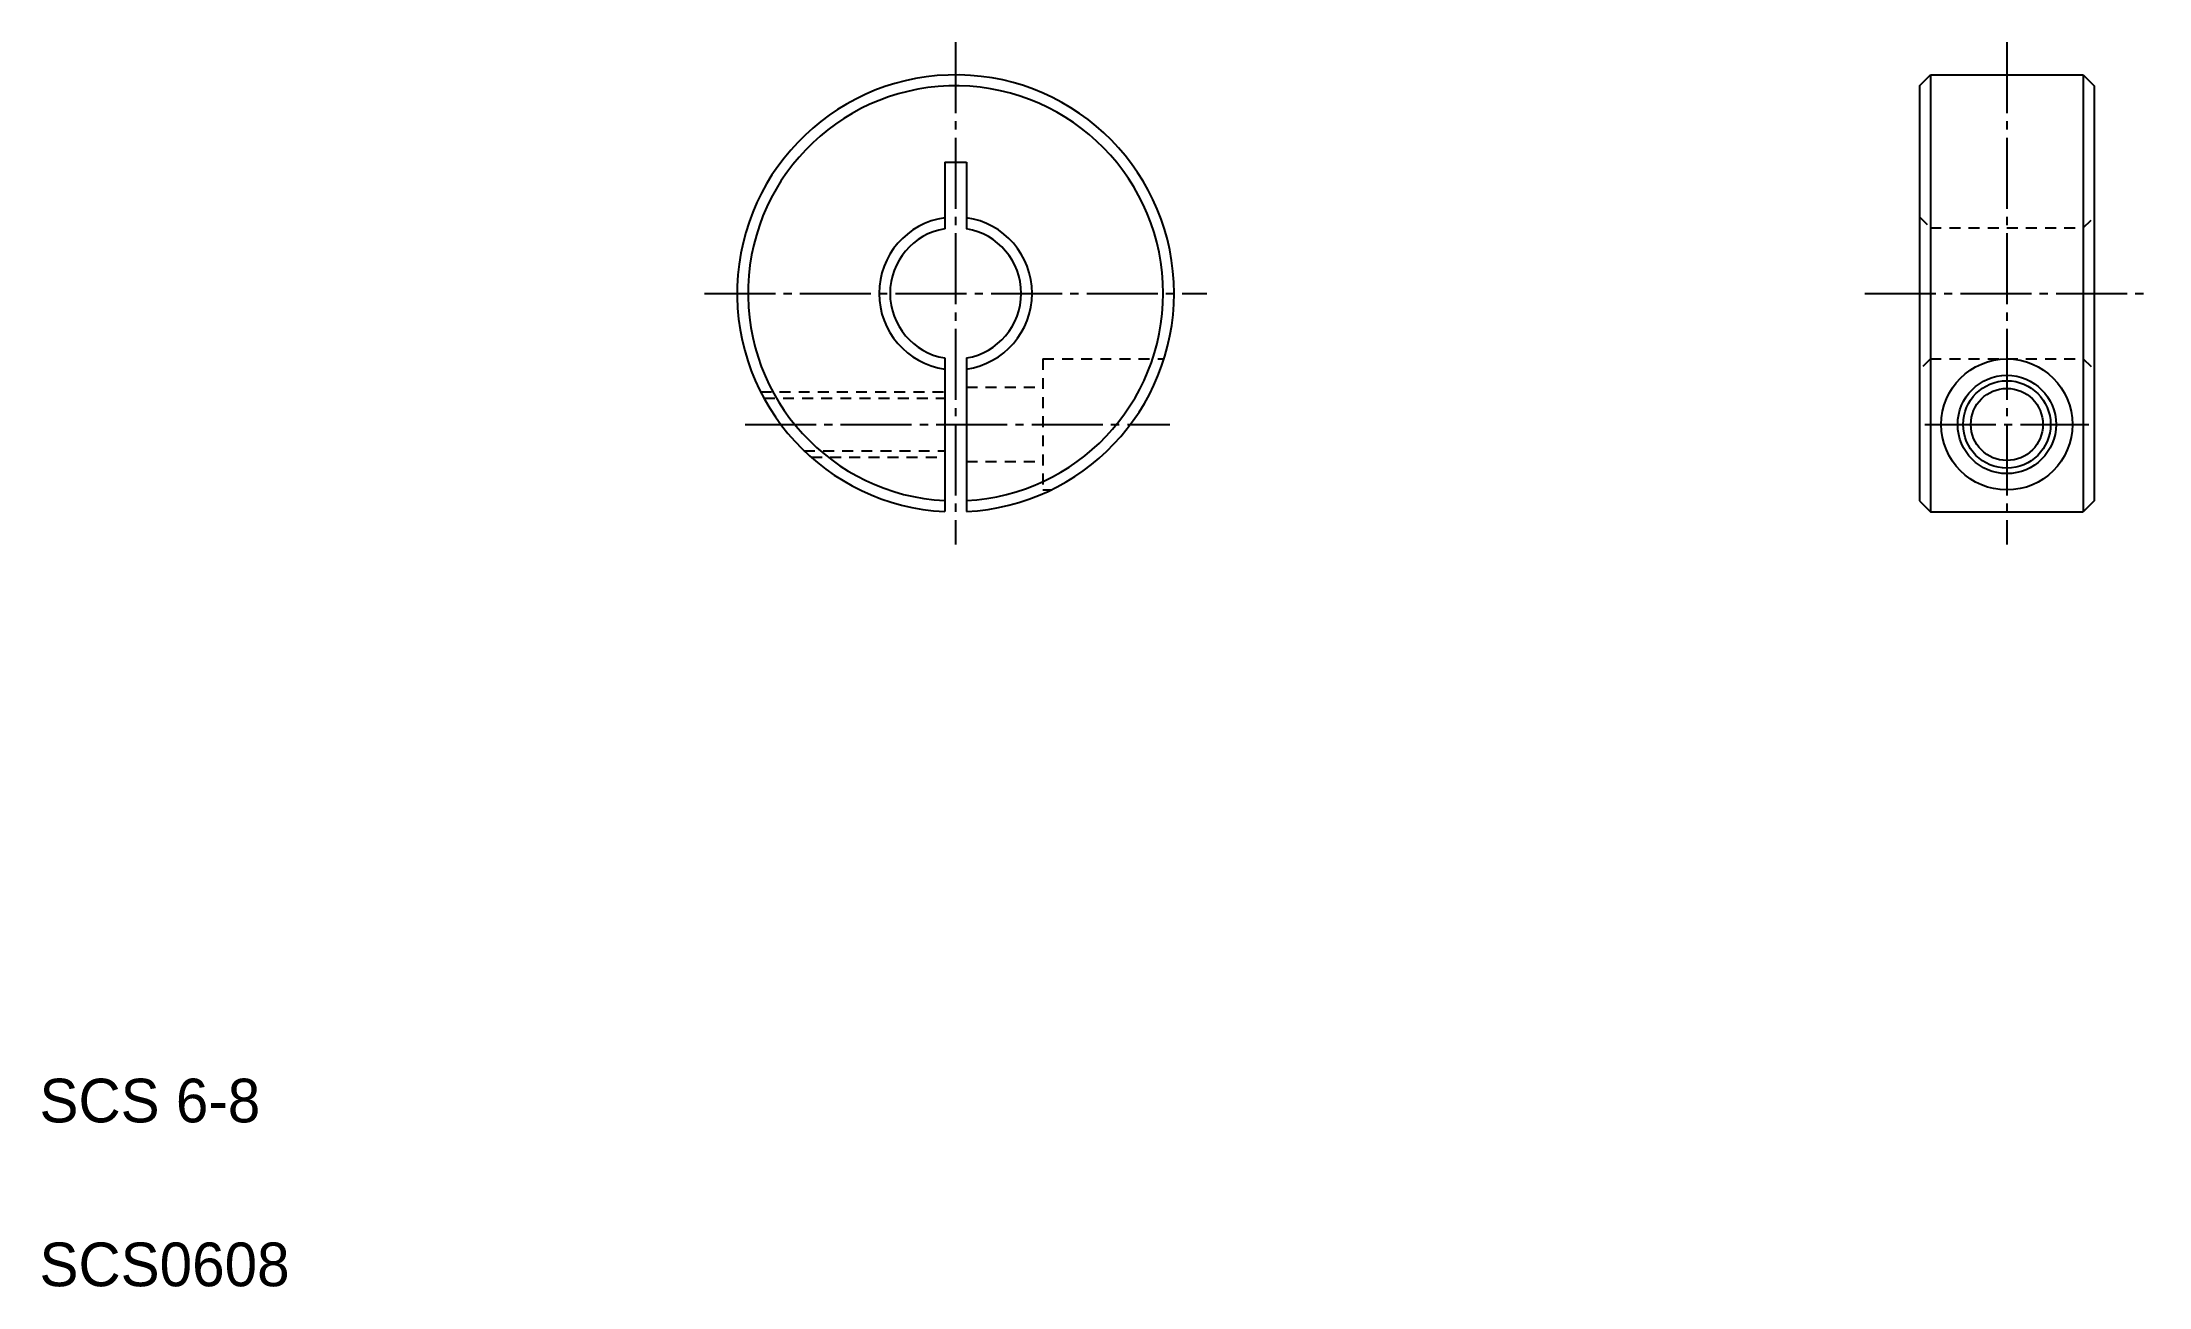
# Model space of a CAD drawing. Extents: x 5.1 to 101.6, y 5 to 61.9.
import ezdxf

# ---------------------------------------------------------------- set-up
doc = ezdxf.new("R2010")
doc.units = 0
doc.header["$LTSCALE"] = 0.25
doc.linetypes.add('CENTER', pattern=[17.5, 13, -1.5, 1.5, -1.5])
doc.linetypes.add('DASHED', pattern=[3.5, 2, -1.5])
doc.layers.get('0').update_dxf_attribs({"linetype": 'CONTINUOUS'})
doc.layers.add('CENTER', color=1, linetype='CENTER')

msp = doc.modelspace()

# ---------------------------------------------------------------- linework, layer by layer
at = {"color": 7, "linetype": 'CONTINUOUS'}
for p, q in [((91.054, 59.946), (91.554, 60.446)), ((91.054, 59.946), (91.054, 40.946)), ((91.554, 60.446), (91.554, 40.446)), ((91.554, 60.446), (98.554, 60.446)), ((98.554, 60.446), (98.554, 40.446)), ((98.554, 60.446), (99.054, 59.946)), ((99.054, 59.946), (99.054, 40.946)), ((46.434, 56.446), (46.434, 53.404)), ((46.434, 56.446), (47.434, 56.446)), ((47.434, 56.446), (47.434, 53.404)), ((46.434, 47.488), (46.434, 40.458)), ((47.434, 47.488), (47.434, 40.458)), ((91.054, 40.946), (91.554, 40.446)), ((99.054, 40.946), (98.554, 40.446)), ((91.554, 40.446), (98.554, 40.446))]:
    msp.add_line(p, q, dxfattribs=at)
at = {"color": 3, "linetype": 'DASHED'}
for p, q in [((91.054, 53.946), (91.554, 53.446)), ((91.554, 53.446), (98.554, 53.446)), ((98.554, 53.446), (99.054, 53.946)), ((50.934, 47.446), (56.473, 47.446)), ((50.934, 47.446), (50.934, 41.446)), ((91.554, 47.446), (91.054, 46.946)), ((91.554, 47.446), (98.554, 47.446)), ((98.554, 47.446), (99.054, 46.946)), ((38.003, 45.946), (46.434, 45.946)), ((38.161, 45.646), (46.434, 45.646)), ((47.434, 46.146), (50.934, 46.146)), ((39.994, 43.246), (46.434, 43.246)), ((40.319, 42.946), (46.434, 42.946)), ((47.434, 42.746), (50.934, 42.746)), ((50.934, 41.446), (51.293, 41.446))]:
    msp.add_line(p, q, dxfattribs=at)
for p, q in [((93.304, 53.446), (93.304, 53.446)), ((95.054, 53.446), (95.054, 53.446))]:
    msp.add_line(p, q)
msp.add_circle((95.054, 44.446), 3)
at = {"color": 7, "linetype": 'CONTINUOUS'}
for radius in [2.25, 1.65]:
    msp.add_circle((95.054, 44.446), radius, dxfattribs=at)
at = {"color": 3, "linetype": 'CONTINUOUS'}
msp.add_circle((95.054, 44.446), 2, dxfattribs=at)
at = {"color": 7, "linetype": 'CONTINUOUS'}
for radius, start, end in [(10, 0, 267.13403), (9.5, 0, 266.98305), (3.5, 98.21321, 261.78678), (3, 99.59407, 260.40593), (3.5, 0, 81.78679), (3, 0, 80.40593), (3.5, 278.21321, 0), (9.5, 273.01696, 0), (10, 272.86598, 0), (3, 279.59407, 0)]:
    msp.add_arc((46.934, 50.446), radius, start, end, dxfattribs=at)
at = {"layer": 'CENTER', "color": 1, "linetype": 'CENTER'}
for p, q in [((46.934, 61.946), (46.934, 38.946)), ((95.054, 61.946), (95.054, 38.946)), ((35.434, 50.446), (58.434, 50.446)), ((88.554, 50.446), (101.554, 50.446)), ((37.296, 44.446), (56.744, 44.446)), ((91.304, 44.446), (98.804, 44.446))]:
    msp.add_line(p, q, dxfattribs=at)

# ---------------------------------------------------------------- texts
for s, p in [('SCS 6-8', (5, 12.5)), ('SCS0608', (5, 5))]:
    msp.add_text(s, height=2).set_placement(p)

doc.saveas('drawing.dxf')
